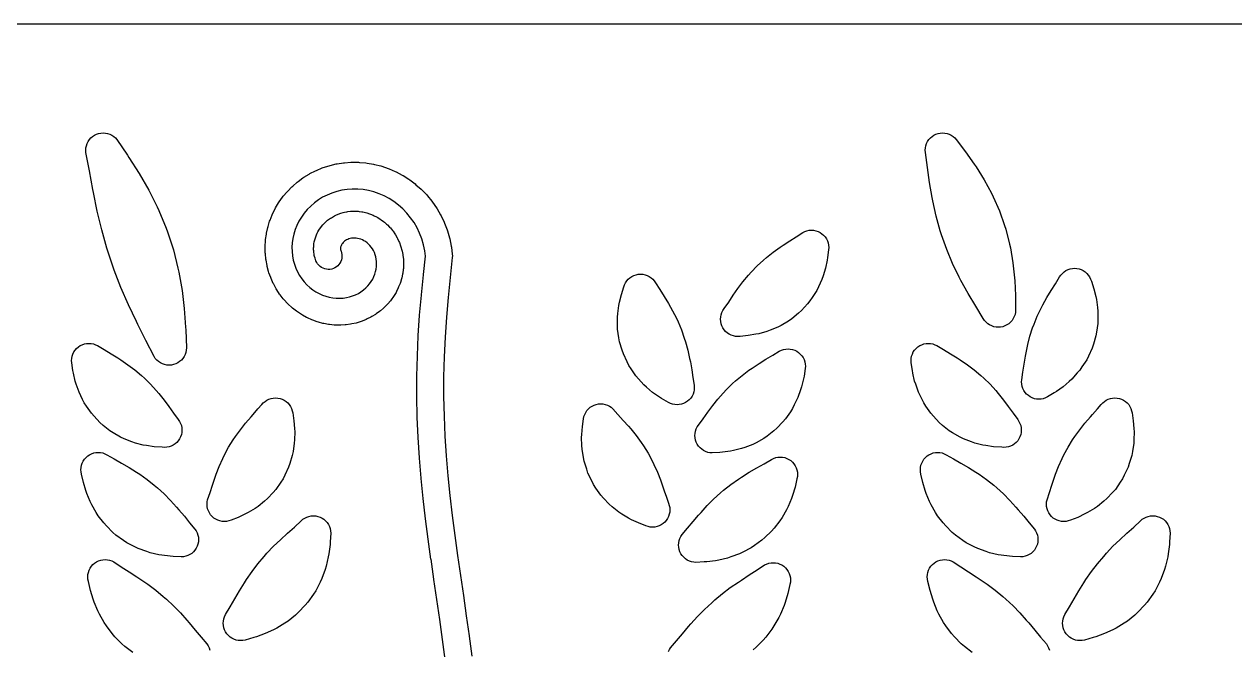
# Model space of a CAD drawing. Header units: inches. Extents: x 0 to 48, y 0 to 48.
# Drawn here: x 19.93 to 34.36, y 7.05 to 14.5 of the extents above; entities that cross this region are included whole.
import ezdxf

# ---------------------------------------------------------------- set-up
doc = ezdxf.new("R2010")
doc.units = ezdxf.units.IN
doc.header["$MEASUREMENT"] = 0
doc.layers.add('CUT_INSIDE', color=5, linetype='Continuous')
doc.layers.add('CUT_OUTSIDE', color=1, linetype='Continuous')

msp = doc.modelspace()

# ---------------------------------------------------------------- linework, layer by layer
at = {"layer": 'CUT_INSIDE'}
for points in [[(21.739, 10.455), (21.713, 10.447), (21.687, 10.441), (21.66, 10.44), (21.633, 10.441), (21.607, 10.447), (21.581, 10.455), (21.557, 10.467), (21.535, 10.482), (21.514, 10.5), (21.496, 10.52), (21.481, 10.543), (21.384, 10.733), (21.288, 10.925), (21.27, 10.96), (21.175, 11.16), (21.086, 11.364), (21.006, 11.573), (20.99, 11.619), (20.919, 11.833), (20.858, 12.051), (20.805, 12.272), (20.759, 12.495), (20.752, 12.533), (20.711, 12.753), (20.67, 12.973), (20.668, 13), (20.67, 13.027), (20.675, 13.053), (20.684, 13.079), (20.696, 13.103), (20.711, 13.126), (20.729, 13.146), (20.749, 13.164), (20.772, 13.179), (20.796, 13.191), (20.821, 13.199), (20.848, 13.204), (20.875, 13.206), (20.902, 13.204), (20.928, 13.199), (20.954, 13.191), (20.978, 13.179), (21, 13.164), (21.021, 13.146), (21.038, 13.126), (21.164, 12.94), (21.182, 12.913), (21.304, 12.721), (21.417, 12.525), (21.517, 12.324), (21.538, 12.282), (21.624, 12.073), (21.64, 12.026), (21.711, 11.812), (21.766, 11.595), (21.775, 11.549), (21.814, 11.331), (21.84, 11.113), (21.856, 10.893), (21.858, 10.86), (21.866, 10.646), (21.865, 10.619), (21.859, 10.592), (21.851, 10.567), (21.839, 10.543), (21.824, 10.52), (21.806, 10.5), (21.786, 10.482), (21.763, 10.467)], [(31.617, 10.907), (31.592, 10.898), (31.565, 10.893), (31.539, 10.891), (31.512, 10.893), (31.485, 10.898), (31.46, 10.907), (31.435, 10.919), (31.413, 10.934), (31.393, 10.951), (31.375, 10.972), (31.36, 10.994), (31.269, 11.143), (31.179, 11.294), (31.094, 11.449), (31.074, 11.488), (30.994, 11.651), (30.924, 11.819), (30.863, 11.992), (30.848, 12.039), (30.799, 12.215), (30.759, 12.395), (30.751, 12.438), (30.72, 12.615), (30.694, 12.794), (30.67, 12.973), (30.668, 13), (30.67, 13.027), (30.675, 13.053), (30.684, 13.079), (30.696, 13.103), (30.711, 13.126), (30.729, 13.146), (30.749, 13.164), (30.772, 13.179), (30.796, 13.191), (30.821, 13.199), (30.848, 13.204), (30.875, 13.206), (30.902, 13.204), (30.928, 13.199), (30.954, 13.191), (30.978, 13.179), (31, 13.164), (31.021, 13.146), (31.038, 13.126), (31.147, 12.982), (31.251, 12.835), (31.273, 12.803), (31.371, 12.648), (31.458, 12.488), (31.478, 12.446), (31.553, 12.278), (31.613, 12.105), (31.629, 12.059), (31.674, 11.882), (31.683, 11.836), (31.713, 11.66), (31.731, 11.482), (31.734, 11.443), (31.742, 11.27), (31.745, 11.097), (31.743, 11.07), (31.738, 11.044), (31.729, 11.018), (31.717, 10.994), (31.702, 10.972), (31.684, 10.951), (31.664, 10.934), (31.642, 10.919)], [(29.195, 11.091), (29.159, 11.059), (29.08, 10.993), (29.04, 10.966), (28.953, 10.914), (28.911, 10.894), (28.82, 10.855), (28.78, 10.841), (28.687, 10.815), (28.649, 10.808), (28.558, 10.792), (28.463, 10.783), (28.436, 10.781), (28.409, 10.783), (28.383, 10.788), (28.357, 10.797), (28.333, 10.808), (28.311, 10.823), (28.29, 10.841), (28.272, 10.862), (28.257, 10.884), (28.246, 10.908), (28.237, 10.934), (28.232, 10.96), (28.23, 10.987), (28.232, 11.014), (28.237, 11.04), (28.246, 11.066), (28.257, 11.09), (28.272, 11.113), (28.327, 11.192), (28.381, 11.273), (28.437, 11.354), (28.497, 11.434), (28.562, 11.511), (28.594, 11.547), (28.665, 11.622), (28.741, 11.691), (28.778, 11.723), (28.857, 11.786), (28.939, 11.845), (28.974, 11.868), (29.054, 11.92), (29.132, 11.97), (29.209, 12.02), (29.233, 12.032), (29.259, 12.041), (29.285, 12.046), (29.312, 12.048), (29.339, 12.046), (29.365, 12.041), (29.391, 12.032), (29.415, 12.02), (29.438, 12.005), (29.458, 11.987), (29.476, 11.967), (29.491, 11.944), (29.503, 11.92), (29.511, 11.895), (29.517, 11.868), (29.518, 11.841), (29.517, 11.814), (29.505, 11.721), (29.499, 11.689), (29.48, 11.594), (29.452, 11.502), (29.438, 11.462), (29.397, 11.372), (29.377, 11.331), (29.322, 11.245), (29.295, 11.205), (29.264, 11.169)], [(32.673, 10.689), (32.657, 10.642), (32.613, 10.549), (32.592, 10.505), (32.535, 10.42), (32.51, 10.381), (32.479, 10.347), (32.414, 10.273), (32.382, 10.245), (32.311, 10.183), (32.232, 10.127), (32.205, 10.109), (32.125, 10.062), (32.101, 10.05), (32.075, 10.041), (32.049, 10.036), (32.022, 10.034), (31.995, 10.036), (31.969, 10.041), (31.943, 10.05), (31.919, 10.062), (31.897, 10.077), (31.876, 10.094), (31.858, 10.115), (31.843, 10.137), (31.832, 10.161), (31.823, 10.187), (31.818, 10.213), (31.816, 10.24), (31.818, 10.267), (31.832, 10.358), (31.846, 10.451), (31.861, 10.546), (31.87, 10.588), (31.89, 10.687), (31.916, 10.785), (31.948, 10.883), (31.964, 10.929), (32.003, 11.025), (32.048, 11.117), (32.068, 11.158), (32.117, 11.245), (32.168, 11.328), (32.219, 11.41), (32.269, 11.49), (32.284, 11.513), (32.302, 11.533), (32.322, 11.551), (32.344, 11.566), (32.369, 11.578), (32.394, 11.587), (32.421, 11.592), (32.448, 11.594), (32.474, 11.592), (32.501, 11.587), (32.526, 11.578), (32.551, 11.566), (32.573, 11.551), (32.593, 11.533), (32.611, 11.513), (32.626, 11.49), (32.638, 11.466), (32.647, 11.441), (32.677, 11.35), (32.7, 11.258), (32.707, 11.221), (32.721, 11.125), (32.724, 11.082), (32.726, 10.982), (32.723, 10.936), (32.71, 10.835), (32.701, 10.788)], [(27.79, 9.983), (27.765, 9.975), (27.738, 9.97), (27.711, 9.968), (27.684, 9.97), (27.658, 9.975), (27.632, 9.983), (27.608, 9.995), (27.528, 10.042), (27.501, 10.061), (27.421, 10.116), (27.349, 10.178), (27.317, 10.206), (27.251, 10.279), (27.22, 10.313), (27.164, 10.397), (27.137, 10.437), (27.116, 10.48), (27.072, 10.574), (27.056, 10.62), (27.027, 10.719), (27.018, 10.766), (27.004, 10.867), (27.001, 10.913), (27.002, 11.013), (27.005, 11.055), (27.018, 11.152), (27.025, 11.189), (27.048, 11.28), (27.077, 11.371), (27.086, 11.397), (27.098, 11.421), (27.113, 11.443), (27.13, 11.463), (27.151, 11.481), (27.173, 11.496), (27.197, 11.508), (27.223, 11.517), (27.249, 11.522), (27.276, 11.524), (27.303, 11.522), (27.33, 11.517), (27.355, 11.508), (27.379, 11.496), (27.402, 11.481), (27.422, 11.463), (27.44, 11.443), (27.455, 11.421), (27.505, 11.34), (27.558, 11.259), (27.61, 11.176), (27.659, 11.089), (27.704, 10.999), (27.725, 10.956), (27.765, 10.861), (27.798, 10.763), (27.814, 10.717), (27.84, 10.619), (27.861, 10.52), (27.87, 10.478), (27.886, 10.384), (27.9, 10.292), (27.916, 10.201), (27.917, 10.174), (27.916, 10.147), (27.91, 10.121), (27.902, 10.095), (27.89, 10.071), (27.875, 10.048), (27.857, 10.028), (27.837, 10.01), (27.814, 9.995)], [(21.685, 9.476), (21.66, 9.467), (21.633, 9.462), (21.606, 9.46), (21.579, 9.462), (21.483, 9.468), (21.39, 9.482), (21.353, 9.489), (21.258, 9.513), (21.218, 9.526), (21.124, 9.563), (21.083, 9.583), (20.994, 9.633), (20.954, 9.66), (20.873, 9.723), (20.836, 9.756), (20.766, 9.831), (20.734, 9.867), (20.676, 9.952), (20.65, 9.991), (20.63, 10.032), (20.587, 10.12), (20.555, 10.214), (20.542, 10.25), (20.521, 10.343), (20.515, 10.375), (20.501, 10.467), (20.499, 10.494), (20.501, 10.521), (20.506, 10.547), (20.515, 10.573), (20.526, 10.597), (20.541, 10.619), (20.559, 10.64), (20.58, 10.658), (20.602, 10.673), (20.626, 10.684), (20.652, 10.693), (20.678, 10.698), (20.705, 10.7), (20.732, 10.698), (20.758, 10.693), (20.784, 10.684), (20.808, 10.673), (20.887, 10.625), (20.969, 10.577), (21.05, 10.526), (21.086, 10.503), (21.17, 10.446), (21.252, 10.385), (21.33, 10.318), (21.366, 10.286), (21.44, 10.214), (21.508, 10.137), (21.539, 10.103), (21.601, 10.025), (21.658, 9.947), (21.714, 9.868), (21.77, 9.792), (21.785, 9.77), (21.797, 9.745), (21.806, 9.72), (21.811, 9.693), (21.813, 9.666), (21.811, 9.64), (21.806, 9.613), (21.797, 9.588), (21.785, 9.563), (21.77, 9.541), (21.752, 9.521), (21.732, 9.503), (21.71, 9.488)], [(31.685, 9.476), (31.66, 9.467), (31.633, 9.462), (31.606, 9.46), (31.579, 9.462), (31.483, 9.468), (31.39, 9.482), (31.353, 9.489), (31.258, 9.513), (31.218, 9.526), (31.124, 9.563), (31.083, 9.583), (30.994, 9.633), (30.954, 9.66), (30.873, 9.723), (30.836, 9.756), (30.766, 9.831), (30.734, 9.867), (30.676, 9.952), (30.65, 9.991), (30.63, 10.032), (30.587, 10.12), (30.555, 10.214), (30.542, 10.25), (30.521, 10.343), (30.515, 10.375), (30.501, 10.467), (30.499, 10.494), (30.501, 10.521), (30.506, 10.547), (30.515, 10.573), (30.526, 10.597), (30.541, 10.619), (30.559, 10.64), (30.58, 10.658), (30.602, 10.673), (30.626, 10.684), (30.652, 10.693), (30.678, 10.698), (30.705, 10.7), (30.732, 10.698), (30.758, 10.693), (30.784, 10.684), (30.808, 10.673), (30.887, 10.625), (30.969, 10.577), (31.05, 10.526), (31.086, 10.503), (31.17, 10.446), (31.252, 10.385), (31.33, 10.318), (31.366, 10.286), (31.44, 10.214), (31.508, 10.137), (31.539, 10.103), (31.601, 10.025), (31.658, 9.947), (31.714, 9.868), (31.77, 9.792), (31.785, 9.77), (31.797, 9.745), (31.806, 9.72), (31.811, 9.693), (31.813, 9.666), (31.811, 9.64), (31.806, 9.613), (31.797, 9.588), (31.785, 9.563), (31.77, 9.541), (31.752, 9.521), (31.732, 9.503), (31.71, 9.488)], [(28.902, 9.69), (28.865, 9.658), (28.784, 9.594), (28.744, 9.567), (28.655, 9.517), (28.613, 9.497), (28.52, 9.461), (28.48, 9.447), (28.385, 9.424), (28.348, 9.416), (28.254, 9.403), (28.221, 9.401), (28.131, 9.395), (28.104, 9.397), (28.078, 9.402), (28.052, 9.411), (28.028, 9.423), (28.005, 9.438), (27.985, 9.456), (27.967, 9.476), (27.952, 9.498), (27.94, 9.523), (27.932, 9.548), (27.927, 9.575), (27.925, 9.601), (27.927, 9.628), (27.932, 9.655), (27.94, 9.68), (27.952, 9.705), (27.967, 9.727), (28.023, 9.803), (28.079, 9.881), (28.137, 9.96), (28.199, 10.037), (28.229, 10.072), (28.298, 10.148), (28.372, 10.22), (28.408, 10.253), (28.486, 10.319), (28.568, 10.38), (28.606, 10.406), (28.688, 10.46), (28.77, 10.51), (28.851, 10.558), (28.93, 10.606), (28.955, 10.618), (28.98, 10.627), (29.007, 10.632), (29.034, 10.634), (29.061, 10.632), (29.087, 10.627), (29.113, 10.618), (29.137, 10.606), (29.159, 10.591), (29.179, 10.573), (29.197, 10.553), (29.212, 10.531), (29.224, 10.506), (29.233, 10.481), (29.238, 10.454), (29.24, 10.427), (29.238, 10.401), (29.224, 10.309), (29.218, 10.277), (29.196, 10.183), (29.184, 10.147), (29.151, 10.054), (29.108, 9.966), (29.088, 9.925), (29.062, 9.886), (29.004, 9.802), (28.972, 9.765)], [(23.018, 9.087), (22.991, 9.046), (22.933, 8.961), (22.901, 8.925), (22.832, 8.851), (22.797, 8.821), (22.72, 8.759), (22.685, 8.735), (22.603, 8.685), (22.569, 8.668), (22.485, 8.628), (22.398, 8.594), (22.372, 8.585), (22.346, 8.58), (22.319, 8.578), (22.292, 8.58), (22.265, 8.585), (22.24, 8.594), (22.216, 8.605), (22.193, 8.62), (22.173, 8.638), (22.155, 8.659), (22.14, 8.681), (22.128, 8.705), (22.119, 8.731), (22.114, 8.757), (22.112, 8.784), (22.114, 8.811), (22.119, 8.837), (22.148, 8.923), (22.177, 9.012), (22.189, 9.048), (22.221, 9.142), (22.257, 9.235), (22.299, 9.327), (22.32, 9.371), (22.369, 9.462), (22.423, 9.55), (22.45, 9.59), (22.509, 9.672), (22.571, 9.75), (22.636, 9.825), (22.661, 9.854), (22.719, 9.919), (22.765, 9.971), (22.782, 9.991), (22.803, 10.009), (22.825, 10.024), (22.849, 10.036), (22.875, 10.044), (22.901, 10.049), (22.928, 10.051), (22.955, 10.049), (22.982, 10.044), (23.007, 10.036), (23.031, 10.024), (23.054, 10.009), (23.074, 9.991), (23.092, 9.971), (23.107, 9.948), (23.119, 9.924), (23.127, 9.898), (23.133, 9.872), (23.147, 9.779), (23.155, 9.686), (23.157, 9.648), (23.155, 9.552), (23.152, 9.51), (23.137, 9.412), (23.128, 9.366), (23.099, 9.269), (23.084, 9.224), (23.04, 9.131)], [(27.499, 8.527), (27.473, 8.518), (27.447, 8.513), (27.42, 8.511), (27.393, 8.513), (27.366, 8.518), (27.341, 8.527), (27.252, 8.561), (27.168, 8.6), (27.134, 8.617), (27.052, 8.667), (27.016, 8.691), (26.939, 8.752), (26.904, 8.783), (26.834, 8.856), (26.802, 8.892), (26.744, 8.977), (26.717, 9.018), (26.695, 9.062), (26.65, 9.154), (26.635, 9.2), (26.605, 9.296), (26.596, 9.342), (26.58, 9.439), (26.577, 9.482), (26.574, 9.578), (26.577, 9.616), (26.584, 9.708), (26.597, 9.801), (26.603, 9.827), (26.611, 9.853), (26.623, 9.877), (26.638, 9.899), (26.656, 9.92), (26.676, 9.938), (26.699, 9.952), (26.723, 9.964), (26.749, 9.973), (26.775, 9.978), (26.802, 9.98), (26.829, 9.978), (26.855, 9.973), (26.881, 9.964), (26.905, 9.952), (26.928, 9.938), (26.948, 9.92), (27.008, 9.852), (27.071, 9.783), (27.133, 9.712), (27.161, 9.68), (27.225, 9.602), (27.284, 9.52), (27.311, 9.48), (27.366, 9.393), (27.415, 9.302), (27.436, 9.259), (27.479, 9.167), (27.515, 9.074), (27.548, 8.98), (27.56, 8.944), (27.585, 8.87), (27.61, 8.797), (27.619, 8.771), (27.624, 8.745), (27.626, 8.718), (27.624, 8.691), (27.619, 8.664), (27.61, 8.639), (27.598, 8.615), (27.583, 8.592), (27.565, 8.572), (27.545, 8.554), (27.523, 8.539)], [(33.018, 9.087), (32.991, 9.046), (32.933, 8.961), (32.901, 8.925), (32.832, 8.851), (32.797, 8.821), (32.72, 8.759), (32.685, 8.735), (32.603, 8.685), (32.569, 8.668), (32.485, 8.628), (32.398, 8.594), (32.372, 8.585), (32.346, 8.58), (32.319, 8.578), (32.292, 8.58), (32.265, 8.585), (32.24, 8.594), (32.216, 8.605), (32.193, 8.62), (32.173, 8.638), (32.155, 8.659), (32.14, 8.681), (32.128, 8.705), (32.119, 8.731), (32.114, 8.757), (32.112, 8.784), (32.114, 8.811), (32.119, 8.837), (32.148, 8.923), (32.177, 9.012), (32.189, 9.048), (32.221, 9.142), (32.257, 9.235), (32.299, 9.327), (32.32, 9.371), (32.369, 9.462), (32.423, 9.55), (32.45, 9.59), (32.509, 9.672), (32.571, 9.75), (32.636, 9.825), (32.661, 9.854), (32.719, 9.919), (32.765, 9.971), (32.782, 9.991), (32.803, 10.009), (32.825, 10.024), (32.849, 10.036), (32.875, 10.044), (32.901, 10.049), (32.928, 10.051), (32.955, 10.049), (32.982, 10.044), (33.007, 10.036), (33.031, 10.024), (33.054, 10.009), (33.074, 9.991), (33.092, 9.971), (33.107, 9.948), (33.119, 9.924), (33.127, 9.898), (33.133, 9.872), (33.147, 9.779), (33.155, 9.686), (33.157, 9.648), (33.155, 9.552), (33.152, 9.51), (33.137, 9.412), (33.128, 9.366), (33.099, 9.269), (33.084, 9.224), (33.04, 9.131)], [(21.884, 8.173), (21.858, 8.164), (21.832, 8.159), (21.805, 8.157), (21.707, 8.162), (21.674, 8.164), (21.574, 8.176), (21.536, 8.183), (21.434, 8.206), (21.394, 8.22), (21.293, 8.256), (21.252, 8.276), (21.156, 8.326), (21.116, 8.353), (21.027, 8.417), (20.991, 8.449), (20.913, 8.525), (20.881, 8.561), (20.816, 8.647), (20.79, 8.685), (20.738, 8.778), (20.719, 8.816), (20.68, 8.911), (20.668, 8.947), (20.639, 9.043), (20.617, 9.142), (20.612, 9.168), (20.61, 9.195), (20.612, 9.222), (20.617, 9.249), (20.626, 9.274), (20.638, 9.298), (20.653, 9.321), (20.671, 9.341), (20.691, 9.359), (20.713, 9.374), (20.737, 9.386), (20.763, 9.395), (20.789, 9.4), (20.816, 9.402), (20.843, 9.4), (20.87, 9.395), (20.895, 9.386), (20.919, 9.374), (21.006, 9.324), (21.094, 9.274), (21.183, 9.222), (21.272, 9.167), (21.31, 9.141), (21.399, 9.079), (21.484, 9.012), (21.521, 8.979), (21.602, 8.907), (21.677, 8.83), (21.749, 8.751), (21.777, 8.719), (21.842, 8.641), (21.905, 8.564), (21.968, 8.489), (21.983, 8.466), (21.995, 8.442), (22.004, 8.417), (22.009, 8.39), (22.011, 8.363), (22.009, 8.336), (22.004, 8.31), (21.995, 8.284), (21.983, 8.26), (21.968, 8.238), (21.951, 8.217), (21.93, 8.199), (21.908, 8.185)], [(31.884, 8.173), (31.858, 8.164), (31.832, 8.159), (31.805, 8.157), (31.707, 8.162), (31.674, 8.164), (31.574, 8.176), (31.536, 8.183), (31.434, 8.206), (31.394, 8.22), (31.293, 8.256), (31.252, 8.276), (31.156, 8.326), (31.116, 8.353), (31.027, 8.417), (30.991, 8.449), (30.913, 8.525), (30.881, 8.561), (30.816, 8.647), (30.79, 8.685), (30.738, 8.778), (30.719, 8.816), (30.68, 8.911), (30.668, 8.947), (30.639, 9.043), (30.617, 9.142), (30.612, 9.168), (30.61, 9.195), (30.612, 9.222), (30.617, 9.249), (30.626, 9.274), (30.638, 9.298), (30.653, 9.321), (30.671, 9.341), (30.691, 9.359), (30.713, 9.374), (30.737, 9.386), (30.763, 9.395), (30.789, 9.4), (30.816, 9.402), (30.843, 9.4), (30.87, 9.395), (30.895, 9.386), (30.919, 9.374), (31.006, 9.324), (31.094, 9.274), (31.183, 9.222), (31.272, 9.167), (31.31, 9.141), (31.399, 9.079), (31.484, 9.012), (31.521, 8.979), (31.602, 8.907), (31.677, 8.83), (31.749, 8.751), (31.777, 8.719), (31.842, 8.641), (31.905, 8.564), (31.968, 8.489), (31.983, 8.466), (31.995, 8.442), (32.004, 8.417), (32.009, 8.39), (32.011, 8.363), (32.009, 8.336), (32.004, 8.31), (31.995, 8.284), (31.983, 8.26), (31.968, 8.238), (31.951, 8.217), (31.93, 8.199), (31.908, 8.185)], [(28.759, 8.388), (28.722, 8.355), (28.633, 8.291), (28.593, 8.264), (28.495, 8.213), (28.454, 8.193), (28.352, 8.156), (28.311, 8.143), (28.208, 8.119), (28.171, 8.112), (28.068, 8.099), (28.036, 8.097), (27.937, 8.092), (27.91, 8.093), (27.883, 8.099), (27.858, 8.107), (27.834, 8.119), (27.811, 8.134), (27.791, 8.152), (27.773, 8.172), (27.758, 8.195), (27.746, 8.219), (27.738, 8.245), (27.732, 8.271), (27.73, 8.298), (27.732, 8.325), (27.738, 8.351), (27.746, 8.377), (27.758, 8.401), (27.773, 8.424), (27.838, 8.499), (27.902, 8.577), (27.969, 8.655), (27.997, 8.687), (28.07, 8.768), (28.147, 8.845), (28.229, 8.918), (28.266, 8.95), (28.352, 9.018), (28.442, 9.081), (28.481, 9.107), (28.571, 9.164), (28.661, 9.216), (28.75, 9.267), (28.838, 9.318), (28.862, 9.33), (28.887, 9.339), (28.914, 9.344), (28.941, 9.346), (28.968, 9.344), (28.994, 9.339), (29.02, 9.33), (29.044, 9.318), (29.066, 9.303), (29.087, 9.286), (29.104, 9.265), (29.119, 9.243), (29.131, 9.219), (29.14, 9.193), (29.145, 9.167), (29.147, 9.14), (29.145, 9.113), (29.14, 9.086), (29.117, 8.986), (29.087, 8.889), (29.075, 8.853), (29.034, 8.757), (29.015, 8.719), (28.962, 8.626), (28.937, 8.587), (28.87, 8.501), (28.838, 8.464)], [(23.314, 7.618), (23.281, 7.581), (23.202, 7.497), (23.166, 7.465), (23.077, 7.392), (23.038, 7.367), (22.942, 7.308), (22.904, 7.289), (22.805, 7.243), (22.7, 7.206), (22.669, 7.196), (22.565, 7.167), (22.538, 7.162), (22.511, 7.16), (22.484, 7.162), (22.458, 7.167), (22.432, 7.176), (22.408, 7.188), (22.386, 7.203), (22.366, 7.221), (22.348, 7.241), (22.333, 7.263), (22.321, 7.288), (22.312, 7.313), (22.307, 7.34), (22.305, 7.367), (22.307, 7.393), (22.312, 7.42), (22.321, 7.445), (22.333, 7.47), (22.388, 7.562), (22.442, 7.657), (22.498, 7.753), (22.557, 7.848), (22.583, 7.887), (22.648, 7.982), (22.719, 8.075), (22.794, 8.163), (22.826, 8.2), (22.905, 8.283), (22.987, 8.362), (23.07, 8.438), (23.153, 8.512), (23.234, 8.587), (23.254, 8.605), (23.276, 8.62), (23.301, 8.631), (23.326, 8.64), (23.353, 8.645), (23.38, 8.647), (23.407, 8.645), (23.433, 8.64), (23.459, 8.631), (23.483, 8.62), (23.505, 8.605), (23.525, 8.587), (23.543, 8.566), (23.558, 8.544), (23.57, 8.52), (23.579, 8.494), (23.584, 8.468), (23.586, 8.441), (23.58, 8.336), (23.578, 8.303), (23.564, 8.195), (23.557, 8.157), (23.532, 8.048), (23.518, 8.007), (23.48, 7.899), (23.46, 7.858), (23.407, 7.754), (23.38, 7.714)], [(33.314, 7.618), (33.281, 7.581), (33.202, 7.497), (33.166, 7.465), (33.077, 7.392), (33.038, 7.367), (32.942, 7.308), (32.904, 7.289), (32.805, 7.243), (32.7, 7.206), (32.669, 7.196), (32.565, 7.167), (32.538, 7.162), (32.511, 7.16), (32.484, 7.162), (32.458, 7.167), (32.432, 7.176), (32.408, 7.188), (32.386, 7.203), (32.366, 7.221), (32.348, 7.241), (32.333, 7.263), (32.321, 7.288), (32.312, 7.313), (32.307, 7.34), (32.305, 7.367), (32.307, 7.393), (32.312, 7.42), (32.321, 7.445), (32.333, 7.47), (32.388, 7.562), (32.442, 7.657), (32.498, 7.753), (32.557, 7.848), (32.583, 7.887), (32.648, 7.982), (32.719, 8.075), (32.794, 8.163), (32.826, 8.2), (32.905, 8.283), (32.987, 8.362), (33.07, 8.438), (33.153, 8.512), (33.234, 8.587), (33.254, 8.605), (33.276, 8.62), (33.301, 8.631), (33.326, 8.64), (33.353, 8.645), (33.38, 8.647), (33.407, 8.645), (33.433, 8.64), (33.459, 8.631), (33.483, 8.62), (33.505, 8.605), (33.525, 8.587), (33.543, 8.566), (33.558, 8.544), (33.57, 8.52), (33.579, 8.494), (33.584, 8.468), (33.586, 8.441), (33.58, 8.336), (33.578, 8.303), (33.564, 8.195), (33.557, 8.157), (33.532, 8.048), (33.518, 8.007), (33.48, 7.899), (33.46, 7.858), (33.407, 7.754), (33.38, 7.714)]]:
    msp.add_lwpolyline(points, close=True, dxfattribs=at)
for points in [[(24.948, 6.936), (24.917, 7.173), (24.884, 7.412), (24.85, 7.65), (24.815, 7.889), (24.815, 7.89), (24.781, 8.129), (24.78, 8.13), (24.747, 8.369), (24.747, 8.37), (24.716, 8.609), (24.716, 8.611), (24.688, 8.851), (24.687, 8.853), (24.663, 9.092), (24.662, 9.095), (24.642, 9.334), (24.642, 9.337), (24.626, 9.577), (24.626, 9.58), (24.616, 9.819), (24.616, 9.823), (24.611, 10.062), (24.611, 10.066), (24.611, 10.305), (24.611, 10.309), (24.618, 10.548), (24.618, 10.551), (24.629, 10.791), (24.629, 10.794), (24.645, 11.033), (24.645, 11.036), (24.666, 11.275), (24.666, 11.277), (24.689, 11.516), (24.69, 11.518), (24.714, 11.739), (24.706, 11.8), (24.691, 11.872), (24.67, 11.943), (24.644, 12.01), (24.614, 12.075), (24.578, 12.137), (24.538, 12.196), (24.493, 12.25), (24.445, 12.3), (24.393, 12.346), (24.339, 12.388), (24.282, 12.424), (24.222, 12.456), (24.161, 12.482), (24.098, 12.503), (24.035, 12.519), (23.971, 12.53), (23.907, 12.536), (23.843, 12.537), (23.78, 12.532), (23.718, 12.523), (23.658, 12.508), (23.599, 12.49), (23.543, 12.466), (23.489, 12.439), (23.439, 12.408), (23.391, 12.373), (23.347, 12.335), (23.306, 12.293), (23.269, 12.25), (23.236, 12.203), (23.207, 12.155), (23.183, 12.105), (23.162, 12.054), (23.146, 12.002), (23.135, 11.95), (23.128, 11.897), (23.124, 11.845), (23.126, 11.793), (23.131, 11.742), (23.14, 11.692), (23.153, 11.643), (23.17, 11.596), (23.19, 11.552), (23.214, 11.509), (23.24, 11.469), (23.269, 11.432), (23.301, 11.398), (23.335, 11.366), (23.371, 11.338), (23.408, 11.314), (23.447, 11.292), (23.487, 11.274), (23.528, 11.26), (23.569, 11.249), (23.61, 11.241), (23.651, 11.237), (23.692, 11.236), (23.732, 11.239), (23.772, 11.244), (23.81, 11.253), (23.846, 11.264), (23.881, 11.279), (23.915, 11.295), (23.946, 11.314), (23.975, 11.336), (24.002, 11.359), (24.027, 11.383), (24.049, 11.41), (24.069, 11.437), (24.086, 11.466), (24.1, 11.495), (24.112, 11.525), (24.121, 11.555), (24.127, 11.585), (24.131, 11.615), (24.133, 11.644), (24.132, 11.674), (24.129, 11.702), (24.123, 11.729), (24.116, 11.755), (24.106, 11.78), (24.095, 11.804), (24.083, 11.826), (24.068, 11.846), (24.053, 11.865), (24.036, 11.882), (24.019, 11.898), (24.001, 11.911), (23.982, 11.922), (23.963, 11.932), (23.944, 11.94), (23.925, 11.946), (23.906, 11.95), (23.887, 11.953), (23.869, 11.954), (23.851, 11.953), (23.834, 11.951), (23.817, 11.948), (23.802, 11.944), (23.788, 11.938), (23.774, 11.932), (23.762, 11.925), (23.751, 11.917), (23.741, 11.908), (23.733, 11.899), (23.725, 11.89), (23.719, 11.881), (23.714, 11.872), (23.709, 11.863), (23.706, 11.855), (23.704, 11.846), (23.703, 11.838), (23.702, 11.831), (23.702, 11.824), (23.703, 11.818), (23.704, 11.813), (23.705, 11.808), (23.709, 11.797), (23.715, 11.777), (23.719, 11.757), (23.72, 11.736), (23.718, 11.715), (23.713, 11.694), (23.706, 11.675), (23.696, 11.656), (23.684, 11.639), (23.67, 11.624), (23.654, 11.61), (23.636, 11.599), (23.617, 11.591), (23.597, 11.584), (23.576, 11.581), (23.555, 11.58), (23.535, 11.582), (23.514, 11.587), (23.494, 11.594), (23.476, 11.604), (23.459, 11.616), (23.444, 11.63), (23.43, 11.646), (23.419, 11.664), (23.41, 11.683), (23.404, 11.7), (23.399, 11.714), (23.394, 11.733), (23.39, 11.747), (23.387, 11.767), (23.385, 11.781), (23.383, 11.801), (23.382, 11.815), (23.382, 11.837), (23.383, 11.851), (23.384, 11.872), (23.386, 11.886), (23.39, 11.908), (23.393, 11.922), (23.399, 11.944), (23.403, 11.957), (23.411, 11.979), (23.416, 11.992), (23.426, 12.013), (23.433, 12.026), (23.445, 12.047), (23.452, 12.058), (23.466, 12.079), (23.475, 12.09), (23.491, 12.11), (23.5, 12.12), (23.519, 12.138), (23.529, 12.147), (23.549, 12.165), (23.56, 12.173), (23.582, 12.189), (23.593, 12.196), (23.617, 12.211), (23.629, 12.217), (23.655, 12.229), (23.667, 12.235), (23.694, 12.245), (23.707, 12.249), (23.735, 12.257), (23.748, 12.261), (23.778, 12.266), (23.791, 12.269), (23.821, 12.272), (23.835, 12.273), (23.866, 12.274), (23.879, 12.274), (23.911, 12.272), (23.924, 12.271), (23.956, 12.266), (23.969, 12.264), (24.001, 12.257), (24.014, 12.253), (24.046, 12.243), (24.059, 12.239), (24.09, 12.226), (24.102, 12.22), (24.133, 12.205), (24.145, 12.198), (24.175, 12.18), (24.186, 12.172), (24.214, 12.151), (24.225, 12.143), (24.252, 12.119), (24.262, 12.11), (24.287, 12.083), (24.296, 12.074), (24.32, 12.045), (24.328, 12.034), (24.349, 12.003), (24.356, 11.992), (24.376, 11.958), (24.382, 11.947), (24.399, 11.911), (24.404, 11.899), (24.418, 11.862), (24.422, 11.849), (24.433, 11.81), (24.436, 11.798), (24.444, 11.758), (24.446, 11.745), (24.451, 11.703), (24.452, 11.69), (24.453, 11.648), (24.453, 11.635), (24.451, 11.593), (24.45, 11.58), (24.444, 11.537), (24.442, 11.524), (24.432, 11.481), (24.429, 11.468), (24.416, 11.426), (24.412, 11.413), (24.395, 11.372), (24.39, 11.36), (24.37, 11.319), (24.364, 11.307), (24.34, 11.268), (24.333, 11.257), (24.306, 11.219), (24.298, 11.208), (24.268, 11.172), (24.259, 11.163), (24.225, 11.129), (24.216, 11.12), (24.179, 11.088), (24.168, 11.08), (24.129, 11.051), (24.118, 11.044), (24.075, 11.018), (24.064, 11.012), (24.019, 10.99), (24.007, 10.984), (23.96, 10.965), (23.948, 10.961), (23.899, 10.946), (23.887, 10.942), (23.836, 10.931), (23.823, 10.928), (23.771, 10.921), (23.758, 10.92), (23.705, 10.916), (23.692, 10.916), (23.639, 10.917), (23.626, 10.918), (23.572, 10.923), (23.559, 10.925), (23.505, 10.935), (23.492, 10.938), (23.439, 10.952), (23.426, 10.956), (23.373, 10.975), (23.361, 10.98), (23.31, 11.003), (23.298, 11.009), (23.248, 11.036), (23.237, 11.043), (23.189, 11.075), (23.178, 11.082), (23.132, 11.118), (23.123, 11.127), (23.079, 11.167), (23.07, 11.176), (23.03, 11.22), (23.021, 11.229), (22.984, 11.277), (22.977, 11.287), (22.943, 11.338), (22.937, 11.349), (22.907, 11.403), (22.901, 11.414), (22.876, 11.471), (22.871, 11.483), (22.85, 11.541), (22.846, 11.554), (22.83, 11.615), (22.827, 11.627), (22.815, 11.69), (22.813, 11.702), (22.807, 11.766), (22.806, 11.779), (22.804, 11.844), (22.805, 11.857), (22.808, 11.922), (22.81, 11.935), (22.819, 12), (22.821, 12.013), (22.835, 12.078), (22.839, 12.09), (22.858, 12.155), (22.863, 12.167), (22.888, 12.23), (22.893, 12.241), (22.923, 12.303), (22.929, 12.314), (22.965, 12.373), (22.972, 12.384), (23.012, 12.44), (23.02, 12.451), (23.065, 12.504), (23.074, 12.514), (23.123, 12.564), (23.133, 12.573), (23.187, 12.619), (23.197, 12.627), (23.255, 12.67), (23.265, 12.677), (23.327, 12.715), (23.338, 12.721), (23.403, 12.754), (23.415, 12.76), (23.483, 12.788), (23.495, 12.792), (23.566, 12.815), (23.578, 12.818), (23.651, 12.836), (23.663, 12.838), (23.738, 12.849), (23.751, 12.851), (23.826, 12.856), (23.839, 12.857), (23.916, 12.856), (23.929, 12.855), (24.005, 12.849), (24.018, 12.847), (24.095, 12.834), (24.107, 12.831), (24.183, 12.812), (24.195, 12.808), (24.27, 12.783), (24.282, 12.778), (24.355, 12.747), (24.367, 12.741), (24.437, 12.704), (24.448, 12.697), (24.516, 12.654), (24.527, 12.647), (24.592, 12.598), (24.601, 12.589), (24.663, 12.535), (24.672, 12.526), (24.729, 12.467), (24.737, 12.457), (24.79, 12.393), (24.797, 12.383), (24.845, 12.314), (24.852, 12.303), (24.894, 12.23), (24.9, 12.219), (24.936, 12.142), (24.941, 12.13), (24.972, 12.051), (24.976, 12.039), (25, 11.956), (25.003, 11.944), (25.02, 11.859), (25.023, 11.846), (25.033, 11.76), (25.035, 11.741), (25.034, 11.723), (25.008, 11.484), (24.984, 11.247), (24.964, 11.01), (24.949, 10.774), (24.937, 10.538), (24.931, 10.302), (24.931, 10.067), (24.936, 9.831), (24.946, 9.596), (24.961, 9.36), (24.981, 9.123), (25.006, 8.887), (25.033, 8.65), (25.064, 8.412), (25.097, 8.174), (25.132, 7.935), (25.166, 7.696), (25.167, 7.696), (25.201, 7.457), (25.201, 7.456), (25.234, 7.216), (25.234, 7.215), (25.265, 6.976)], [(21.228, 7.019), (21.134, 7.09), (21.097, 7.123), (21.015, 7.207), (20.983, 7.243), (20.913, 7.337), (20.887, 7.375), (20.831, 7.476), (20.812, 7.514), (20.769, 7.618), (20.757, 7.654), (20.725, 7.758), (20.7, 7.866), (20.694, 7.893), (20.693, 7.92), (20.694, 7.947), (20.7, 7.973), (20.708, 7.999), (20.72, 8.023), (20.735, 8.045), (20.753, 8.066), (20.773, 8.083), (20.796, 8.098), (20.82, 8.11), (20.845, 8.119), (20.872, 8.124), (20.899, 8.126), (20.926, 8.124), (20.952, 8.119), (20.978, 8.11), (21.002, 8.098), (21.091, 8.039), (21.183, 7.981), (21.276, 7.921), (21.311, 7.897), (21.407, 7.831), (21.501, 7.761), (21.591, 7.685), (21.628, 7.653), (21.714, 7.573), (21.795, 7.489), (21.872, 7.402), (21.901, 7.37), (21.972, 7.285), (22.042, 7.201), (22.111, 7.12), (22.126, 7.097), (22.138, 7.073), (22.147, 7.048)], [(27.608, 7.03), (27.62, 7.054), (27.635, 7.076), (27.706, 7.158), (27.776, 7.242), (27.849, 7.328), (27.877, 7.36), (27.955, 7.447), (28.037, 7.531), (28.124, 7.612), (28.161, 7.644), (28.252, 7.72), (28.346, 7.791), (28.443, 7.857), (28.478, 7.881), (28.572, 7.942), (28.665, 8.001), (28.755, 8.061), (28.779, 8.072), (28.804, 8.081), (28.831, 8.086), (28.858, 8.088), (28.885, 8.086), (28.911, 8.081), (28.937, 8.072), (28.961, 8.061), (28.983, 8.046), (29.004, 8.028), (29.021, 8.007), (29.036, 7.985), (29.048, 7.961), (29.057, 7.935), (29.062, 7.909), (29.064, 7.882), (29.062, 7.855), (29.057, 7.829), (29.031, 7.72), (28.998, 7.615), (28.986, 7.579), (28.942, 7.474), (28.923, 7.436), (28.866, 7.335), (28.841, 7.297), (28.77, 7.202), (28.738, 7.166), (28.655, 7.081), (28.618, 7.049)], [(31.228, 7.019), (31.134, 7.09), (31.097, 7.123), (31.015, 7.207), (30.983, 7.243), (30.913, 7.337), (30.887, 7.375), (30.831, 7.476), (30.812, 7.514), (30.769, 7.618), (30.757, 7.654), (30.725, 7.758), (30.7, 7.866), (30.694, 7.893), (30.693, 7.92), (30.694, 7.947), (30.7, 7.973), (30.708, 7.999), (30.72, 8.023), (30.735, 8.045), (30.753, 8.066), (30.773, 8.083), (30.796, 8.098), (30.82, 8.11), (30.845, 8.119), (30.872, 8.124), (30.899, 8.126), (30.926, 8.124), (30.952, 8.119), (30.978, 8.11), (31.002, 8.098), (31.091, 8.039), (31.183, 7.981), (31.276, 7.921), (31.311, 7.897), (31.407, 7.831), (31.501, 7.761), (31.591, 7.685), (31.628, 7.653), (31.714, 7.573), (31.795, 7.489), (31.872, 7.402), (31.901, 7.37), (31.972, 7.285), (32.042, 7.201), (32.111, 7.12), (32.126, 7.097), (32.138, 7.073), (32.147, 7.048)]]:
    msp.add_lwpolyline(points, dxfattribs=at)
at = {"layer": 'CUT_OUTSIDE'}
msp.add_lwpolyline([(2.75, 0.5), (42.75, 0.5), (42.75, 14.5), (11.75, 14.5)], dxfattribs=at)

doc.saveas('drawing.dxf')
